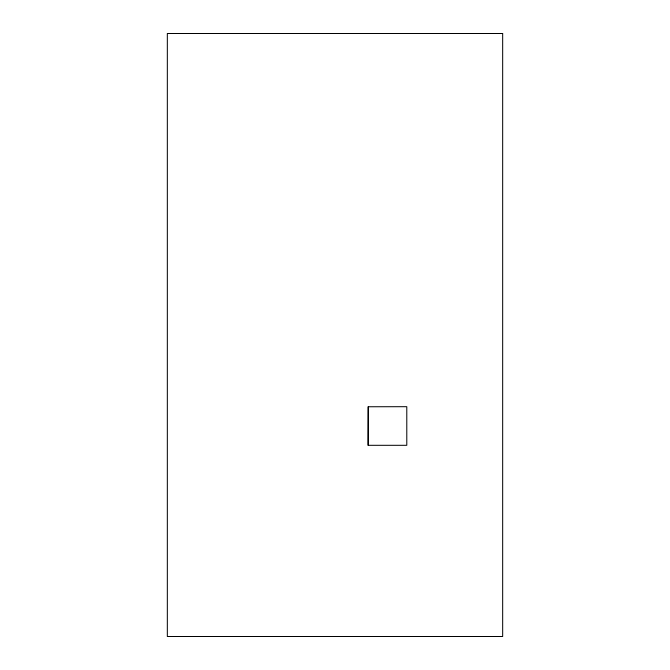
<?xml version="1.0" encoding="UTF-8"?>
<svg xmlns="http://www.w3.org/2000/svg" width="670" height="670" viewBox="0 0 670 670"><rect width="100%" height="100%" fill="white"/><g stroke="black" fill="none" stroke-linecap="round" stroke-linejoin="round"><path stroke-width="1" d="M368.165 445.307L368.232 406.757L406.791 406.69L406.791 445.307L368.165 445.307L368.232 406.757M502.668 33.5L167.333 33.5L167.333 636.5L502.668 636.5L502.668 33.5"/></g></svg>
